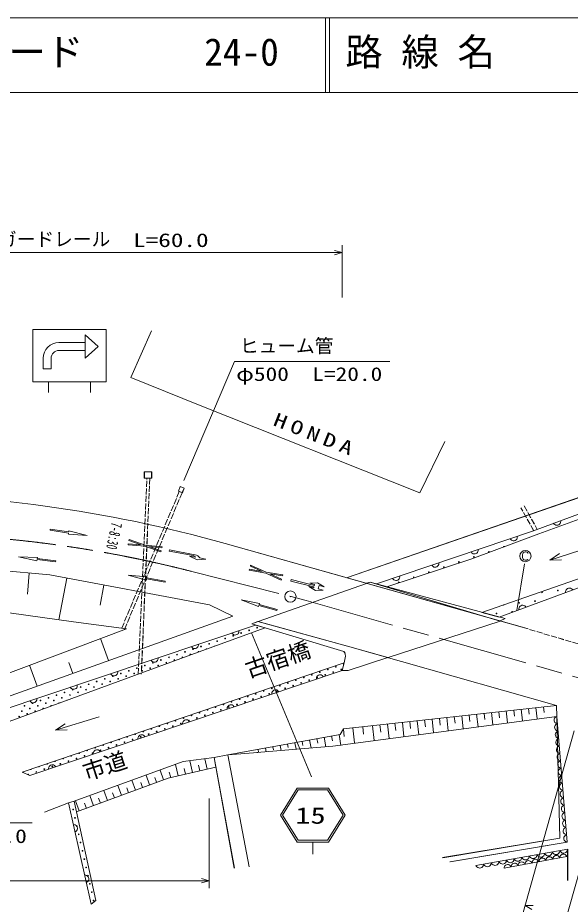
# Model space of a CAD drawing. Units: millimetres, scale not verified. Extents: x -64632 to 575368, y -97377 to 262623.
# Drawn here: x 31974 to 105805, y 144260 to 262623 of the extents above; entities that cross this region are included whole.
import ezdxf
from ezdxf.enums import TextEntityAlignment as Align

# ---------------------------------------------------------------- set-up
doc = ezdxf.new("R2010")
doc.units = ezdxf.units.MM
doc.header["$LTSCALE"] = 1000
doc.linetypes.add('CHAIN', pattern=[18.5, 12, -1.5, 3.5, -1.5])
doc.linetypes.add('USER1', pattern=[1, 0.8, -0.2])
for name, color, linetype, lineweight in [('M-BGD', 7, 'Continuous', 13), ('M-BMK-LINE', 2, 'CHAIN', 13), ('M-BMK-SRVR', 3, 'Continuous', 13), ('M-STR-HTXT', 7, 'Continuous', 13), ('M-STR-STR1', 1, 'Continuous', 13), ('M-STR-STRC', 7, 'Continuous', 13), ('M-TTL', 2, 'Continuous', 13), ('M-TTL-LINE', 7, 'Continuous', 13), ('M-TTL-TXT', 7, 'Continuous', 13)]:
    doc.layers.add(name, color=color, linetype=linetype, lineweight=lineweight)
doc.layers.add('M-BMK-HTXT', color=7, linetype='Continuous')
doc.styles.add('ＭＳ ゴシック', font='')
doc.styles.get('ＭＳ ゴシック').set_extended_font_data('MS Gothic')

# ---------------------------------------------------------------- blocks, each defined once
blk = doc.blocks.new('BUHIN1')
at = {"color": 3, "linetype": 'Continuous', "lineweight": 13}
for radius in [750, 22.5]:
    blk.add_circle((0, 0), radius, dxfattribs=at)
blk = doc.blocks.new('BUHIN2')
at = {"color": 7, "linetype": 'Continuous', "lineweight": 13}
blk.add_lwpolyline([(-431, -1500), (0, 0), (428, -1500)], dxfattribs=at)
blk = doc.blocks.new('BUHIN3')
at = {"color": 7, "linetype": 'Continuous', "lineweight": 13}
blk.add_lwpolyline([(0, 500), (115, 460), (212, 400), (322, 305), (382, 195), (418, 78), (418, -78), (382, -195), (322, -305), (212, -402), (115, -462), (0, -500)], dxfattribs=at)
blk = doc.blocks.new('BUHIN5')
at = {"color": 7, "linetype": 'Continuous', "lineweight": 13}
blk.add_lwpolyline([(0, -500), (115, -462.5), (212.5, -402.5), (322.5, -305), (382.5, -195), (420, -77.5), (420, 77.5), (382.5, 195), (322.5, 305), (212.5, 402.5), (115, 460), (0, 500)], dxfattribs=at)
blk = doc.blocks.new('BUHIN11')
at = {"color": 7, "linetype": 'Continuous', "lineweight": 13}
blk.add_lwpolyline([(330, 356), (300, 428), (248, 480), (176, 521), (90, 544), (-56, 544), (-172, 521), (-292, 439), (-364, 334), (-394, 184), (-394, -184), (-364, -341), (-308, -435), (-199, -514), (-64, -544), (79, -544), (188, -532), (244, -499), (296, -450), (319, -398)], dxfattribs=at)
blk.add_circle((0, 0), 750, dxfattribs=at)
blk = doc.blocks.new('BUHIN12')
at = {"color": 7, "linetype": 'Continuous', "lineweight": 13}
blk.add_lwpolyline([(-288, -1000), (0, 0), (285, -1000)], dxfattribs=at)

msp = doc.modelspace()

# ---------------------------------------------------------------- linework, layer by layer
at = {"layer": 'M-BGD'}
for p, q in [((49870, 220831), (47072, 214593)), ((47072, 214593), (56341, 210862)), ((56341, 210862), (85723, 199203)), ((85723, 199203), (89046, 206023)), ((48889, 201143), (48889, 201989)), ((48889, 201989), (49867, 201989)), ((48896, 201141), (48896, 201987)), ((48896, 201987), (49874, 201987)), ((49867, 201989), (49867, 201143)), ((49874, 201987), (49874, 201141)), ((49867, 201143), (48889, 201143)), ((49874, 201141), (48896, 201141)), ((53451, 199402), (53675, 200022)), ((53969, 199214), (53451, 199402)), ((53457, 199400), (53682, 200020)), ((53976, 199212), (53457, 199400)), ((53675, 200022), (54194, 199834)), ((53682, 200020), (54201, 199832)), ((54194, 199834), (53969, 199214)), ((54201, 199832), (53976, 199212)), ((75915, 187860), (108456, 199088)), ((75922, 187858), (108463, 199087)), ((100875, 194104), (113581, 198872)), ((111450, 197307), (101595, 193711)), ((36309, 194199), (36332, 194347)), ((38780, 193819), (36309, 194199)), ((36332, 194347), (38803, 193967)), ((38803, 193967), (38826, 194116)), ((38826, 194116), (41263, 193513)), ((38758, 193671), (38780, 193819)), ((41263, 193513), (38758, 193671)), ((46865, 192964), (46836, 192831)), ((49000, 192197), (46865, 192964)), ((79917, 187032), (100875, 194104)), ((101595, 193711), (92673, 190382)), ((46740, 192394), (46711, 192261)), ((46711, 192261), (48971, 192064)), ((48473, 192243), (46740, 192394)), ((46836, 192831), (48473, 192243)), ((48971, 192064), (51106, 191297)), ((51260, 192000), (49000, 192197)), ((51135, 191430), (49498, 192018)), ((49498, 192018), (51231, 191867)), ((51231, 191867), (51260, 192000)), ((59690, 192430), (99398, 181245)), ((59697, 192428), (99405, 181243)), ((109252, 192201), (103073, 190204)), ((34543, 190130), (32090, 190663)), ((32090, 190663), (34599, 190576)), ((34599, 190576), (34580, 190428)), ((51106, 191297), (51135, 191430)), ((52217, 191416), (52245, 191563)), ((55411, 190817), (52217, 191416)), ((52245, 191563), (55657, 190923)), ((55968, 190255), (54942, 190752)), ((54942, 190752), (55728, 190605)), ((55657, 190923), (55675, 190920)), ((21331, 189565), (36264, 188225)), ((34561, 190279), (34543, 190130)), ((37042, 189969), (34561, 190279)), ((34580, 190428), (37061, 190117)), ((37061, 190117), (37042, 189969)), ((57104, 190347), (55968, 190255)), ((56318, 190494), (57104, 190347)), ((63095, 189541), (63056, 189411)), ((63056, 189411), (64640, 188691)), ((65161, 188602), (63095, 189541)), ((92673, 190382), (81298, 186660)), ((99683, 189697), (98678, 183483)), ((33512, 188471), (33261, 185668)), ((36264, 188225), (57590, 184227)), ((49168, 187544), (46747, 188206)), ((46747, 188206), (49248, 187987)), ((62924, 188983), (62884, 188853)), ((62884, 188853), (65121, 188472)), ((64640, 188691), (62924, 188983)), ((65121, 188472), (67187, 187533)), ((67398, 188222), (65161, 188602)), ((67227, 187664), (65643, 188383)), ((65643, 188383), (67358, 188092)), ((67358, 188092), (67398, 188222)), ((38525, 187801), (37483, 182239)), ((49195, 187691), (49168, 187544)), ((51655, 187250), (49195, 187691)), ((49248, 187987), (49221, 187839)), ((49221, 187839), (51682, 187398)), ((51682, 187398), (51655, 187250)), ((67187, 187533), (67227, 187664)), ((68509, 187607), (68459, 187411)), ((68459, 187411), (71562, 186643)), ((68509, 187607), (71611, 186839)), ((72016, 187156), (70988, 187132)), ((71643, 186970), (70988, 187132)), ((72912, 186656), (72016, 187156)), ((79073, 187260), (78586, 187107)), ((96440, 182078), (79073, 187260)), ((81298, 186660), (79917, 187032)), ((93982, 183236), (107511, 187935)), ((108773, 187202), (96305, 182609)), ((43501, 186868), (43004, 184214)), ((71773, 186173), (70875, 186673)), ((70875, 186673), (71530, 186512)), ((71562, 186643), (71530, 186512)), ((71643, 186970), (71611, 186839)), ((72798, 186198), (71773, 186173)), ((72255, 186819), (72141, 186360)), ((72798, 186198), (72141, 186360)), ((72912, 186656), (72255, 186819)), ((64154, 183997), (61810, 184894)), ((61810, 184894), (64277, 184430)), ((57590, 184227), (60715, 182726)), ((64195, 184141), (64154, 183997)), ((66601, 183461), (64195, 184141)), ((64277, 184430), (64236, 184286)), ((64236, 184286), (66641, 183605)), ((66641, 183605), (66601, 183461)), ((60715, 182726), (21567, 168737)), ((39432, 181967), (30853, 183166)), ((96305, 182609), (93982, 183236)), ((20569, 167039), (63756, 181541)), ((46513, 181030), (39432, 181967)), ((65017, 181161), (55123, 177572)), ((64075, 181994), (63241, 181696)), ((63241, 181696), (75539, 177989)), ((64082, 181992), (63248, 181694)), ((63248, 181694), (75546, 177987)), ((63756, 181541), (65017, 181161)), ((76362, 178624), (64082, 181992)), ((26882, 173650), (46513, 181030)), ((44101, 176790), (43051, 179729)), ((55123, 177572), (30339, 168496)), ((75539, 177989), (75653, 177875)), ((75546, 177987), (75660, 177873)), ((75653, 177875), (75729, 177665)), ((75660, 177873), (75736, 177663)), ((75729, 177665), (75768, 177398)), ((75736, 177663), (75775, 177396)), ((76362, 178624), (103963, 170815)), ((32571, 161906), (75580, 176480)), ((39334, 175086), (38822, 176517)), ((75580, 176480), (75335, 175477)), ((75768, 177398), (75573, 176482)), ((75775, 177396), (75580, 176480)), ((76119, 175477), (81419, 177199)), ((34566, 173382), (33571, 176165)), ((75335, 175477), (33593, 161462)), ((75328, 175479), (76112, 175479)), ((75335, 175477), (76119, 175477)), ((75523, 167680), (103963, 170815)), ((101221, 170513), (101388, 168997)), ((102215, 170622), (102297, 169875)), ((103963, 170815), (104013, 169345)), ((42870, 169305), (37001, 167499)), ((104013, 169345), (74071, 165377)), ((90305, 169309), (90402, 168432)), ((91296, 169418), (91487, 167685)), ((92292, 169528), (92387, 168673)), ((93289, 169638), (93476, 167949)), ((94282, 169748), (94374, 168914)), ((95275, 169857), (95456, 168211)), ((96264, 169966), (96354, 169154)), ((97254, 170075), (97431, 168473)), ((98244, 170184), (98331, 169394)), ((99233, 170294), (99405, 168734)), ((100227, 170403), (100312, 169634)), ((104395, 153100), (104006, 169347)), ((104402, 153098), (104013, 169345)), ((104013, 169345), (105400, 152555)), ((79378, 168105), (79598, 166109)), ((80376, 168215), (80485, 167228)), ((81374, 168325), (81589, 166373)), ((82374, 168435), (82480, 167470)), ((83374, 168545), (83585, 166638)), ((84364, 168654), (84468, 167711)), ((85354, 168763), (85559, 166899)), ((86344, 168873), (86445, 167951)), ((87334, 168982), (87535, 167161)), ((88324, 169091), (88423, 168191)), ((89314, 169200), (89510, 167423)), ((60058, 164205), (75063, 166936)), ((74903, 166906), (75164, 165468)), ((75063, 166936), (75523, 167680)), ((75505, 167650), (75615, 166652)), ((76772, 167817), (76991, 165830)), ((78075, 167961), (78186, 166956)), ((69000, 165832), (69158, 164966)), ((69984, 166011), (70082, 165471)), ((70970, 166191), (71162, 165133)), ((71955, 166370), (72064, 165775)), ((72935, 166548), (73163, 165301)), ((73915, 166727), (74034, 166076)), ((60058, 164205), (64044, 164538)), ((74071, 165377), (63919, 164528)), ((64091, 164939), (64159, 164564)), ((65073, 165118), (65162, 164632)), ((66055, 165296), (66134, 164867)), ((67036, 165475), (67159, 164799)), ((68017, 165653), (68105, 165169)), ((54079, 163309), (58225, 163854)), ((55342, 161853), (54985, 163428)), ((57286, 162294), (56970, 163689)), ((58218, 163856), (60051, 164207)), ((58218, 163856), (60913, 149060)), ((58225, 163854), (60058, 164205)), ((58225, 163854), (60920, 149058)), ((58225, 163854), (58461, 162560)), ((60051, 164207), (62880, 149276)), ((60058, 164205), (60058, 164215)), ((60058, 164205), (62887, 149274)), ((39531, 158021), (54079, 163309)), ((51467, 160886), (50986, 162185)), ((58461, 162560), (52092, 161118)), ((53400, 161414), (53055, 162937)), ((54371, 161634), (54196, 162408)), ((56314, 162074), (56146, 162816)), ((33593, 161462), (32571, 161906)), ((52092, 161118), (39842, 156581)), ((49601, 160195), (49116, 161505)), ((50534, 160540), (50292, 161193)), ((52421, 161192), (52221, 161876)), ((45849, 158806), (45356, 160138)), ((46784, 159152), (46538, 159815)), ((47718, 159498), (47229, 160819)), ((48659, 159846), (48416, 160504)), ((42087, 157412), (41588, 158761)), ((43968, 158109), (43470, 159453)), ((44909, 158457), (44661, 159126)), ((38765, 157789), (35561, 156570)), ((38772, 157787), (35568, 156568)), ((38772, 157787), (39531, 158021)), ((41810, 144291), (38772, 157787)), ((39842, 156581), (39531, 158021)), ((39531, 158021), (42394, 144759)), ((40206, 156716), (39707, 158064)), ((41146, 157064), (40894, 157745)), ((43027, 157761), (42778, 158436)), ((88752, 150483), (104395, 153100)), ((88759, 150481), (104402, 153098)), ((89731, 149937), (105393, 152557)), ((89738, 149935), (105400, 152555)), ((93190, 149443), (105459, 151613)), ((105452, 147434), (105452, 151615)), ((105459, 147433), (105459, 151613)), ((105347, 150636), (96952, 149076)), ((42394, 144759), (41810, 144291))]:
    msp.add_line(p, q, dxfattribs=at)
at = {"layer": 'M-BGD', "linetype": 'USER1'}
for p, q in [((48081, 174997), (49229, 201143)), ((48088, 174995), (49236, 201141)), ((49628, 201126), (48481, 174980)), ((49635, 201124), (48488, 174978)), ((45865, 181116), (53566, 199361)), ((46234, 180961), (53935, 199205)), ((100909, 194121), (99200, 197194)), ((100916, 194119), (99207, 197192)), ((99637, 197437), (101382, 194298)), ((99644, 197435), (101389, 194296)), ((99398, 181245), (111083, 177763)), ((99405, 181243), (111090, 177761))]:
    msp.add_line(p, q, dxfattribs=at)
at = {"layer": 'M-BGD'}
for centre in [(92927, 190630), (94937, 191309), (90917, 189952), (86897, 188596), (88907, 189274), (82877, 187240), (84887, 187918), (102029, 185903), (104136, 186142), (101095, 184729), (98987, 184489), (95945, 183075), (98053, 183315), (63977, 181193), (60759, 180112), (61832, 180473), (62904, 180833), (57542, 179032), (58614, 179392), (59687, 179752), (53252, 177591), (54324, 177952), (55040, 177595), (55397, 178312), (56469, 178672), (50034, 176511), (51106, 176871), (51823, 176515), (52179, 177231), (52895, 176875), (53968, 177235), (46816, 175431), (47889, 175791), (48605, 175435), (48961, 176151), (49678, 175795), (50750, 176155), (72351, 175246), (73423, 175607), (74139, 175250), (74496, 175967), (75212, 175610), (42526, 173990), (43599, 174350), (44315, 173994), (44671, 174710), (45388, 174354), (45744, 175071), (46460, 174714), (47533, 175074), (69133, 174166), (70206, 174526), (70922, 174170), (71278, 174886), (71994, 174530), (73067, 174890), (39309, 172910), (40381, 173270), (41098, 172914), (41454, 173630), (42170, 173274), (43243, 173634), (65915, 173086), (66988, 173446), (67704, 173090), (68060, 173806), (68777, 173450), (69849, 173810), (36091, 171829), (37164, 172189), (37880, 171833), (38236, 172550), (38953, 172193), (40025, 172553), (61625, 171645), (62698, 172006), (63414, 171649), (63770, 172366), (64487, 172009), (64843, 172726), (65559, 172370), (66632, 172730), (32874, 170749), (33590, 170393), (33946, 171109), (34662, 170753), (35019, 171469), (35379, 170397), (35735, 171113), (36808, 171473), (58408, 170565), (59480, 170925), (60197, 170569), (60553, 171285), (61269, 170929), (62342, 171289), (32161, 169316), (32517, 170032), (33234, 169676), (34306, 170036), (55190, 169485), (56263, 169845), (56979, 169489), (57335, 170205), (58051, 169849), (59124, 170209), (50900, 168044), (51973, 168404), (52689, 168048), (53045, 168765), (53761, 168408), (54118, 169125), (54834, 168768), (55906, 169129), (47682, 166964), (48755, 167324), (49471, 166968), (49827, 167684), (50544, 167328), (51616, 167688), (44465, 165884), (45537, 166244), (46254, 165888), (46610, 166604), (47326, 166248), (48399, 166608), (43036, 164807), (44109, 165167), (45181, 165528), (38746, 163367), (39818, 163727), (40891, 164087), (41964, 164447), (35528, 162287), (36601, 162647), (37673, 163007), (34456, 161926), (39379, 156911), (39627, 155807), (39876, 154703), (40124, 153599), (40373, 152496), (40621, 151392), (40870, 150288), (41118, 149184), (41367, 148081), (41615, 146977), (41864, 145873), (42112, 144769)]:
    msp.add_circle(centre, 50, dxfattribs=at)
for centre, radius, start, end in [((12243, 23985), 175000, 74.26901, 90.37643), ((12250, 23983), 175000, 74.26901, 90.37643), ((96947, 191987), 50, 9.94207, 210.98234), ((55311, 190325), 502, 33.974, 78.54428), ((55492, 189946), 991, 33.59924, 79.38037), ((96879, 184249), 50, 207.14532, 11.16384), ((56113, 177956), 50, 351.99033, 227.88978), ((57185, 178316), 50, 24.28091, 195.59921), ((58258, 178676), 50, 58.26175, 161.61837), ((75568, 176327), 50, 106.24851, 226.34527), ((36451, 170757), 50, 355.18749, 225.03624), ((37524, 171117), 50, 31.11088, 189.11285), ((38596, 171477), 50, 73.52998, 146.69375), ((41247, 164803), 50, 144.47869, 72.96076), ((42320, 165164), 50, 137.71107, 79.72837), ((43392, 165524), 50, 129.01737, 88.42207), ((36957, 163363), 50, 164.75783, 52.68161), ((38030, 163723), 50, 160.26824, 57.1712), ((39102, 164083), 50, 155.47924, 61.9602), ((40175, 164443), 50, 150.27878, 67.16066), ((33739, 162283), 50, 177.06512, 40.37433), ((34812, 162643), 50, 173.11114, 44.3283), ((35885, 163003), 50, 169.02154, 48.4179), ((32667, 161923), 50, 180.91341, 36.52603), ((33383, 161566), 50, 322.58431, 170.41896)]:
    msp.add_arc(centre, radius, start, end, dxfattribs=at)
at = {"layer": 'M-BMK-LINE'}
for p, q in [((55227, 188694), (70505, 184817)), ((70505, 184817), (193667, 149888))]:
    msp.add_line(p, q, dxfattribs=at)
msp.add_arc((15369, 33738), 160000, 75.57495, 89.35866, dxfattribs=at)
at = {"layer": 'M-STR-HTXT'}
for p, q in [((75311, 225271), (75311, 232271)), ((16442, 231271), (75311, 231271)), ((54188, 200825), (60941, 216706)), ((60941, 216706), (81679, 216706)), ((99521, 143141), (106325, 167409)), ((105043, 141592), (111404, 164281)), ((57538, 158397), (57538, 146397)), ((386, 155122), (33883, 155122)), ((57538, 147397), (-20192, 147397))]:
    msp.add_line(p, q, dxfattribs=at)
at = {"layer": 'M-STR-STR1'}
for p, q in [((64082, 181992), (78586, 187107)), ((79066, 187262), (78579, 187109)), ((97096, 182395), (79066, 187262)), ((96433, 182080), (97096, 182395)), ((76355, 178626), (64075, 181994)), ((81356, 177178), (96440, 182078)), ((76355, 178626), (81419, 177199))]:
    msp.add_line(p, q, dxfattribs=at)
at = {"layer": 'M-STR-STRC'}
for p, q in [((33987, 220999), (33987, 214972)), ((43787, 220999), (33987, 220999)), ((40987, 220299), (40987, 217149)), ((40987, 220299), (42737, 218724)), ((43787, 213999), (43787, 220999)), ((37487, 219249), (40987, 219249)), ((37487, 218199), (40987, 218199)), ((42737, 218724), (40987, 217149)), ((35387, 217149), (35387, 215749)), ((36437, 217149), (36437, 215749)), ((35387, 215749), (36437, 215749)), ((33987, 214968), (33987, 213999)), ((33987, 213999), (43787, 213999)), ((36087, 213999), (36087, 212599)), ((41687, 213999), (41687, 212599)), ((63214, 180507), (71229, 161262)), ((69294, 159767), (67083, 156167)), ((69428, 159527), (67365, 156167)), ((69294, 159767), (73512, 159767)), ((69428, 159527), (73377, 159527)), ((75441, 156167), (73377, 159527)), ((75723, 156167), (73512, 159767)), ((67083, 156167), (69294, 152567)), ((67365, 156167), (69428, 152807)), ((73377, 152807), (75441, 156167)), ((73512, 152567), (75723, 156167)), ((69428, 152807), (73377, 152807)), ((69294, 152567), (73512, 152567)), ((71403, 152567), (71403, 150967))]:
    msp.add_line(p, q, dxfattribs=at)
for radius in [2100, 1050]:
    msp.add_arc((37487, 217149), radius, 90, 180, dxfattribs=at)
at = {"layer": 'M-TTL'}
msp.add_line((575368, 262623), (-64632, 262623), dxfattribs=at)
at = {"layer": 'M-TTL-LINE'}
for p, q in [((73118, 262623), (73118, 252623)), ((73618, 262623), (73618, 252623)), ((-64632, 252623), (575368, 252623))]:
    msp.add_line(p, q, dxfattribs=at)

# ---------------------------------------------------------------- block references
at = {"layer": 'M-BGD'}
for name, p, rotation in [('BUHIN3', (104051, 195296), 290.57021), ('BUHIN3', (98255, 193220), 288.64436), ('BUHIN3', (93016, 191452), 288.64436), ('BUHIN2', (103073, 190204), 107.91251), ('BUHIN3', (87776, 189684), 288.64436), ('BUHIN3', (82537, 187916), 288.64436), ('BUHIN3', (105656, 186054), 110.22251), ('BUHIN3', (99422, 183757), 110.22251), ('BUHIN3', (61057, 180634), 288.56146), ('BUHIN3', (55659, 178822), 288.56146), ('BUHIN3', (50260, 177009), 288.56146), ('BUHIN3', (44862, 175196), 288.56146), ('BUHIN3', (72354, 174476), 108.55966), ('BUHIN3', (39464, 173384), 288.56146), ('BUHIN3', (66391, 172474), 108.55966), ('BUHIN3', (34065, 171571), 288.56146), ('BUHIN3', (60427, 170472), 108.55966), ('BUHIN2', (37001, 167499), 107.10273), ('BUHIN3', (54464, 168470), 108.55966), ('BUHIN3', (48501, 166467), 108.55966), ('BUHIN3', (42538, 164465), 108.55966), ('BUHIN3', (36575, 162463), 108.55966), ('BUHIN3', (39531, 154413), 12.68629), ('BUHIN3', (41050, 147665), 12.68629)]:
    msp.add_blockref(name, p, dxfattribs=dict(at, rotation=rotation))
msp.add_blockref('BUHIN11', (99819, 190748), dxfattribs=at)
for p, xscale, yscale, rotation in [((104054, 168851), 0.9910156, 0.9910156, 184.72322), ((104135, 167864), 0.9910156, 0.9910156, 184.72322), ((104217, 166876), 0.9910156, 0.9910156, 184.72322), ((104298, 165888), 0.9910156, 0.9910156, 184.72322), ((104380, 164901), 0.9910156, 0.9910156, 184.72322), ((104462, 163913), 0.9910156, 0.9910156, 184.72322), ((104543, 162925), 0.9910156, 0.9910156, 184.72322), ((104625, 161938), 0.9910156, 0.9910156, 184.72322), ((104706, 160950), 0.9910156, 0.9910156, 184.72322), ((104788, 159963), 0.9910156, 0.9910156, 184.72322), ((104870, 158975), 0.9910156, 0.9910156, 184.72322), ((104951, 157987), 0.9910156, 0.9910156, 184.72322), ((105033, 157000), 0.9910156, 0.9910156, 184.72322), ((105114, 156012), 0.9910156, 0.9910156, 184.72322), ((105196, 155024), 0.9910156, 0.9910156, 184.72322), ((105278, 154037), 0.9910156, 0.9910156, 184.72322), ((105359, 153049), 0.9910156, 0.9910156, 184.72322), ((104948, 151523), 1.038259, 1.038259, 280.03053), ((97791, 150257), 1.038259, 1.038259, 280.03053), ((98813, 150438), 1.038259, 1.038259, 280.03053), ((99836, 150618), 1.038259, 1.038259, 280.03053), ((100858, 150799), 1.038259, 1.038259, 280.03053), ((101149, 149856), 0.9487268, 0.9487268, 100.52511), ((101881, 150980), 1.038259, 1.038259, 280.03053), ((102082, 150029), 0.9487268, 0.9487268, 100.52511), ((102903, 151161), 1.038259, 1.038259, 280.03053), ((103015, 150202), 0.9487268, 0.9487268, 100.52511), ((103948, 150376), 0.9487268, 0.9487268, 100.52511), ((103925, 151342), 1.038259, 1.038259, 280.03053), ((104880, 150549), 0.9487268, 0.9487268, 100.52511), ((93701, 149533), 1.038259, 1.038259, 280.03053), ((94724, 149714), 1.038259, 1.038259, 280.03053), ((95746, 149895), 1.038259, 1.038259, 280.03053), ((96769, 150076), 1.038259, 1.038259, 280.03053), ((97418, 149163), 0.9487268, 0.9487268, 100.52511), ((98351, 149336), 0.9487268, 0.9487268, 100.52511), ((99284, 149509), 0.9487268, 0.9487268, 100.52511), ((100217, 149683), 0.9487268, 0.9487268, 100.52511)]:
    msp.add_blockref('BUHIN5', p, dxfattribs=dict(at, xscale=xscale, yscale=yscale, rotation=rotation))
at = {"layer": 'M-BMK-SRVR'}
msp.add_blockref('BUHIN1', (68412, 185348), dxfattribs=at)
at = {"layer": 'M-STR-HTXT'}
for p, rotation in [((75311, 231271), 270), ((57538, 147397), 270), ((99791, 144103), 74.33789)]:
    msp.add_blockref('BUHIN12', p, dxfattribs=dict(at, rotation=rotation))

# ---------------------------------------------------------------- texts
at = {"layer": 'M-BGD', "style": 'ＭＳ ゴシック', "width": 0.6}
msp.add_text('7-8:30', height=1466, rotation=257.8, dxfattribs=at).set_placement((44106, 195426), align=Align.BOTTOM_LEFT)
at = {"layer": 'M-BGD', "insert": (65971, 208219), "char_height": 1833, "attachment_point": 7, "rotation": 338.5, "style": 'ＭＳ ゴシック'}
msp.add_mtext('\\T1.4;\\W1.35;HONDA', dxfattribs=at)
at = {"layer": 'M-BMK-HTXT', "style": 'ＭＳ ゴシック'}
for s, rotation, p in [('古宿橋', 18.7, (63005, 173844)), ('市道', 17.9, (41298, 160146))]:
    msp.add_text(s, height=2199, rotation=rotation, dxfattribs=at).set_placement(p, align=Align.BOTTOM_LEFT)
at = {"layer": 'M-STR-HTXT', "style": 'ＭＳ ゴシック'}
for s, p in [('ガードレール', (29343, 231586)), ('ヒューム管', (61654, 217356))]:
    msp.add_text(s, height=1833, dxfattribs=at).set_placement(p, align=Align.BOTTOM_LEFT)
for s, width, p in [('L=60.0', 1.35, (47383, 231459)), ('φ500\u3000L=20.0', 1.25, (61162, 213579)), ('L=15.5\u3000W=2.3\u3000H=2.0', 1.25, (2002, 151888))]:
    msp.add_text(s, height=1833, dxfattribs=dict(at, width=width)).set_placement(p, align=Align.BOTTOM_LEFT)
at = {"layer": 'M-STR-STRC', "style": 'ＭＳ ゴシック', "width": 1.35}
msp.add_text('15', height=2199, dxfattribs=at).set_placement((69077, 154353), align=Align.BOTTOM_LEFT)
at = {"layer": 'M-TTL-TXT', "style": 'ＭＳ ゴシック'}
for s, p in [('路 線 名', (75747, 255123)), ('図面コード', (15747, 255123)), ('24-0', (56889, 255123))]:
    msp.add_text(s, height=3666, dxfattribs=at).set_placement(p, align=Align.BOTTOM_LEFT)

doc.saveas('drawing.dxf')
